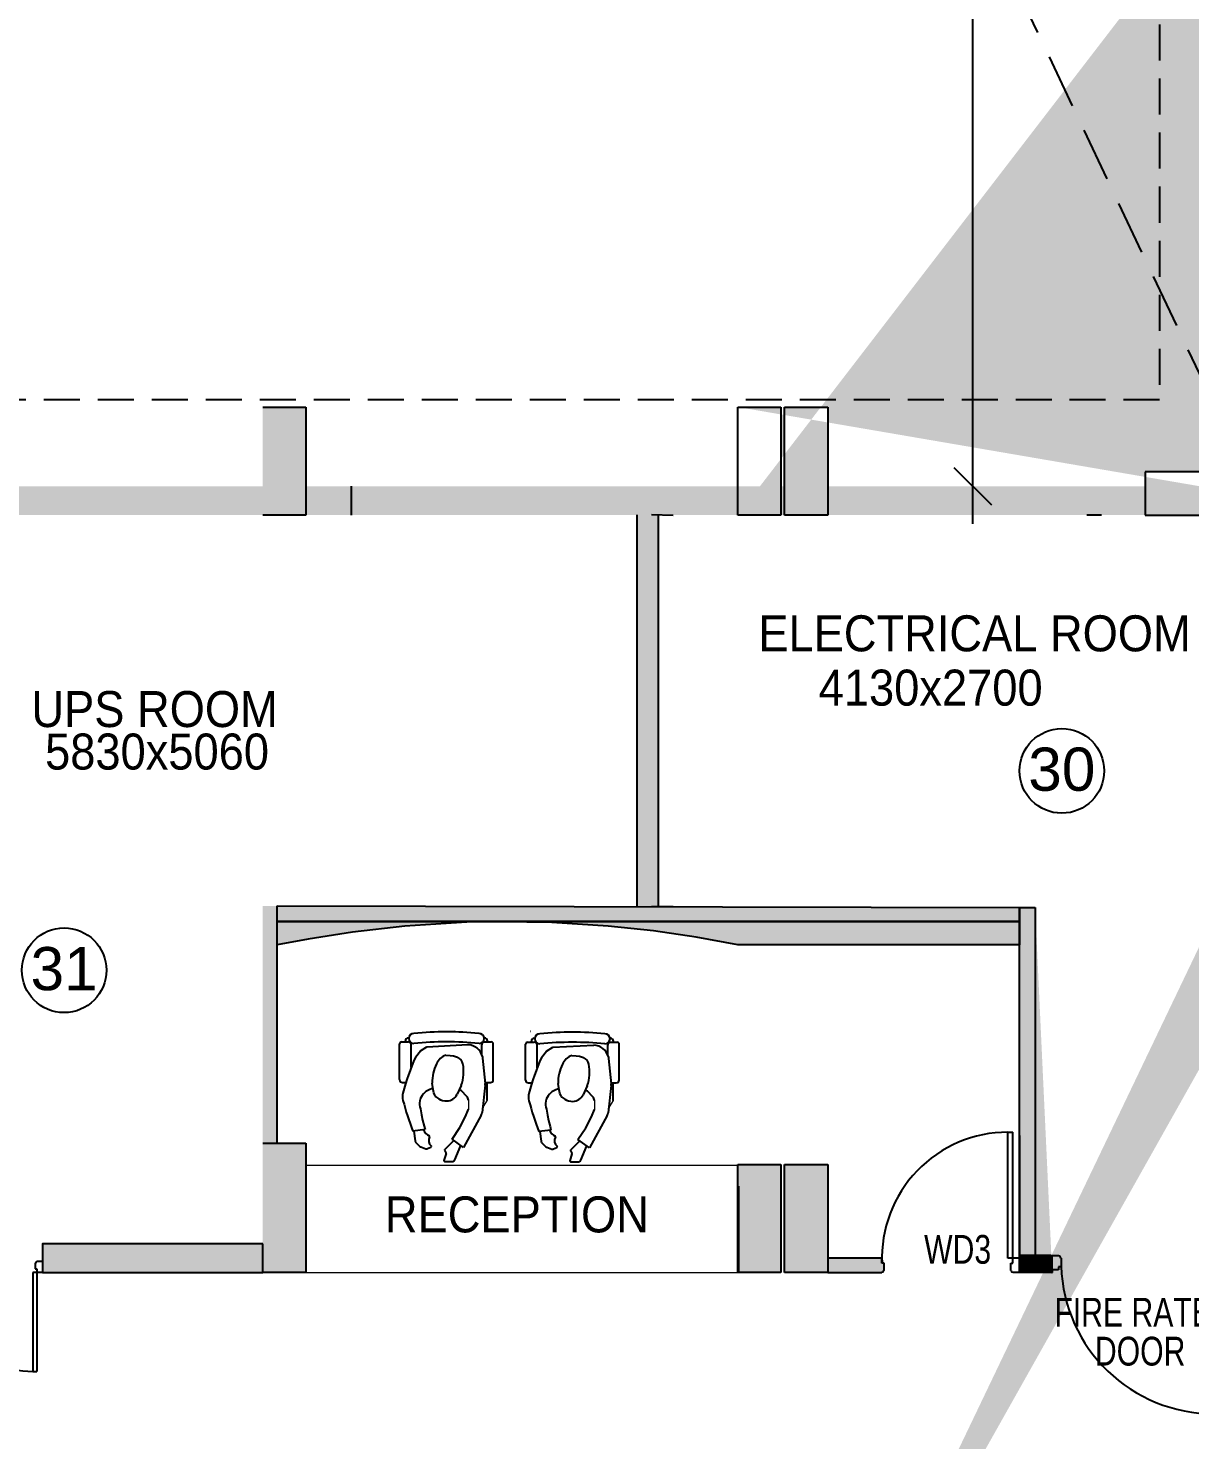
# Model space of a CAD drawing. Extents: x 11034434 to 11724204, y -4674497 to -3911811.
# Drawn here: x 11282762 to 11290830, y -4650862 to -4641062 of the extents above; entities that cross this region are included whole.
import ezdxf

# ---------------------------------------------------------------- set-up
doc = ezdxf.new("R2010")
doc.units = 0
doc.header["$MEASUREMENT"] = 0
for name, pattern in [('CENTER', [0]), ('DASHED', [0.75, 0.5, -0.25]), ('DASHED2', [0.375, 0.25, -0.125])]:
    doc.linetypes.add(name, pattern=pattern)
doc.layers.get('0').update_dxf_attribs({"color": 251, "linetype": 'CONTINUOUS'})
doc.layers.add('0.0', color=251, linetype='CONTINUOUS', lineweight=0)
for name, color, linetype in [('ELE-MIRROR LIGHT', 251, 'CONTINUOUS'), ('HATCH', 251, 'CONTINUOUS'), ('HS', 251, 'CONTINUOUS')]:
    doc.layers.add(name, color=color, linetype=linetype)
doc.styles.add('ARIAL', font='arial.ttf', dxfattribs={"width": 0.75})
doc.styles.get("Standard").update_dxf_attribs({"font": 'arial.ttf'})
pattern_1 = [(45, (0, 0), (-0.0883883476483, 0.0883883476483), [])]

msp = doc.modelspace()

# ---------------------------------------------------------------- hatches: boundary and pattern name
at = {"ltscale": 500}
for points in [[(11290115.7, -4644242), (11281860.7, -4644242), (11281860.7, -4644442), (11290115.7, -4644442)], [(11285007.4, -4644442), (11285007.4, -4644362), (11285007.4, -4644322), (11285007.4, -4644242), (11284690.7, -4644242), (11284690.7, -4644442)], [(11287690.7, -4644242), (11287107.4, -4644242), (11287107.4, -4644442), (11287690.7, -4644442)], [(11290520.7, -4644242), (11290115.7, -4644242), (11290115.7, -4644442), (11290520.7, -4644442)], [(11284390.7, -4649502), (11282862, -4649502), (11282862, -4649702), (11284390.7, -4649702)]]:
    msp.add_hatch(color=256, dxfattribs=at).paths.add_polyline_path(points)
h = msp.add_hatch(color=256, dxfattribs=at)
h.paths.add_polyline_path([(11284490.7, -4647155.8), (11289646.7, -4647166.6), (11289646.6, -4647264.8), (11284490.7, -4647264.8)])
edge = h.paths.add_edge_path()
edge.add_line((11289874, -4649702), (11289646.6, -4649702))
edge.add_line((11289646.6, -4649702), (11289646.6, -4647166))
edge.add_line((11289646.6, -4647166), (11289755.6, -4647166.8))
at = {"layer": 'ELE-MIRROR LIGHT', "ltscale": 500}
msp.add_hatch(color=256, dxfattribs=at).paths.add_polyline_path([(11284390.7, -4647155.7), (11284490.7, -4647155.7), (11284490.7, -4648802), (11284390.7, -4648802)])
h = msp.add_hatch(dxfattribs=at)
h.set_pattern_fill('ANSI31', color=256, style=0)
h.set_pattern_definition([(45, (249956.71064, -735221.59685), (-0.0883883476483, 0.0883883476483), [])])
h.paths.add_polyline_path([(11284490.7, -4647427.1), (11284490.7, -4647264.8), (11289646.6, -4647264.8), (11289646.6, -4647427.1), (11287690.7, -4647427.1), (11287402.4, -4647373.5), (11287105.1, -4647329.7), (11286791.4, -4647295.7), (11286399.7, -4647270.8), (11285879.7, -4647264.8), (11285378.1, -4647296.7), (11285014.1, -4647337.9), (11284705.8, -4647386.1)])
at = {"layer": 'HATCH', "ltscale": 500}
h = msp.add_hatch(color=251, dxfattribs=at)
h.dxf.hatch_style = 1
h.paths.add_polyline_path([(11284390.7, -4648802), (11284690.7, -4648802), (11284690.7, -4649702), (11284390.7, -4649702)])
h.paths.add_polyline_path([(11327800.7, -4652667), (11328700.7, -4652667), (11328700.7, -4652967), (11327800.7, -4652967)])
h.paths.add_polyline_path([(11302215.7, -4658732), (11302515.7, -4658732), (11302515.7, -4659632), (11302215.7, -4659632)])
h.paths.add_polyline_path([(11324600.7, -4658732), (11325200.7, -4658732), (11325200.7, -4659032), (11324600.7, -4659032)])
h.paths.add_polyline_path([(11280960.7, -4640612), (11281710.7, -4640612), (11281710.7, -4640912), (11280960.7, -4640912)])
h.paths.add_polyline_path([(11280960.7, -4644142), (11281860.7, -4644142), (11281860.7, -4644442), (11280960.7, -4644442)])
h.paths.add_polyline_path([(11317942.4, -4658632), (11318770.7, -4658632), (11318770.7, -4658932), (11317942.4, -4658932)])
h.paths.add_polyline_path([(11294185.7, -4658032), (11294485.7, -4658032), (11294485.7, -4658932), (11294185.7, -4658932)])
h.paths.add_polyline_path([(11288015.7, -4658182), (11288315.7, -4658182), (11288315.7, -4658932), (11288015.7, -4658932)])
h.paths.add_polyline_path([(11287690.7, -4658957), (11287990.7, -4658957), (11287990.7, -4659707), (11287690.7, -4659707)])
h.paths.add_polyline_path([(11280960.7, -4629742), (11281710.7, -4629742), (11281710.7, -4630042), (11280960.7, -4630042)])
h.paths.add_polyline_path([(11327800.7, -4629742), (11328700.7, -4629742), (11328700.7, -4630042), (11327800.7, -4630042)])
h.paths.add_polyline_path([(11280860.7, -4648802), (11281160.7, -4648802), (11281160.7, -4649702), (11280860.7, -4649702)])
h.paths.add_polyline_path([(11287690.7, -4658182), (11287990.7, -4658182), (11287990.7, -4658932), (11287690.7, -4658932)])
h.paths.add_polyline_path([(11327700.7, -4616012), (11328000.7, -4616012), (11328000.7, -4615033.7), (11327700.7, -4615033.7)])
h.paths.add_polyline_path([(11280960.7, -4637012), (11281710.7, -4637012), (11281710.7, -4637312), (11280960.7, -4637312)])
h.paths.add_polyline_path([(11309415.7, -4658732), (11309715.7, -4658732), (11309715.7, -4659632), (11309415.7, -4659632)])
h.paths.add_polyline_path([(11327800.7, -4609782), (11328700.7, -4609782), (11328700.7, -4610082), (11327800.7, -4610082)])
h.paths.add_polyline_path([(11327800.7, -4626142), (11328700.7, -4626142), (11328700.7, -4626442), (11327800.7, -4626442)])
h.paths.add_polyline_path([(11280960.7, -4633412), (11281710.7, -4633412), (11281710.7, -4633712), (11280960.7, -4633712)])
h.paths.add_polyline_path([(11313015.7, -4652702), (11313315.7, -4652702), (11313315.7, -4653602), (11313015.7, -4653602)])
h.paths.add_polyline_path([(11327800.7, -4633412), (11328700.7, -4633412), (11328700.7, -4633712), (11327800.7, -4633712)])
h.paths.add_polyline_path([(11286005.7, -4619012), (11286305.7, -4619012), (11286305.7, -4619612), (11286005.7, -4619612)])
h.paths.add_polyline_path([(11280960.7, -4619012), (11281860.7, -4619012), (11281860.7, -4619312), (11280960.7, -4619312)])
h.paths.add_polyline_path([(11327800.7, -4619012), (11328600.7, -4619012), (11328600.7, -4619312), (11327800.7, -4619312)])
h.paths.add_polyline_path([(11324600.7, -4647742), (11325299.6, -4647742), (11325299.6, -4648042), (11324600.7, -4648042)])
h.paths.add_polyline_path([(11321770.7, -4658632), (11322598.9, -4658632), (11322598.9, -4658932), (11321770.7, -4658932)])
h.paths.add_polyline_path([(11327800.7, -4640612), (11328700.7, -4640612), (11328700.7, -4640912), (11327800.7, -4640912)])
h.paths.add_polyline_path([(11286005.7, -4615412), (11286305.7, -4615412), (11286305.7, -4616012), (11286005.7, -4616012)])
h.paths.add_polyline_path([(11286330.7, -4615412), (11286630.7, -4615412), (11286630.7, -4616012), (11286330.7, -4616012)])
h.paths.add_polyline_path([(11282340.7, -4615112), (11282640.7, -4615112), (11282640.7, -4616012), (11282340.7, -4616012)])
h.paths.add_polyline_path([(11327800.7, -4658632), (11328700.7, -4658632), (11328700.7, -4658932), (11327800.7, -4658932)])
h.paths.add_polyline_path([(11300450.7, -4607482), (11300750.7, -4607482), (11300750.7, -4608382), (11300450.7, -4608382)])
h.paths.add_polyline_path([(11306480.7, -4607482), (11306780.7, -4607482), (11306780.7, -4608382), (11306480.7, -4608382)])
h.paths.add_polyline_path([(11284390.7, -4658182), (11284690.7, -4658182), (11284690.7, -4658932), (11284390.7, -4658932)])
h.paths.add_polyline_path([(11286330.7, -4619012), (11286630.7, -4619012), (11286630.7, -4619612), (11286330.7, -4619612)])
h.paths.add_polyline_path([(11297150.7, -4607482), (11297450.7, -4607482), (11297450.7, -4608382), (11297150.7, -4608382)])
h.paths.add_polyline_path([(11282340.7, -4609232), (11282640.7, -4609232), (11282640.7, -4609982), (11282340.7, -4609982)])
h.paths.add_polyline_path([(11286005.7, -4622612), (11286305.7, -4622612), (11286305.7, -4623212), (11286005.7, -4623212)])
h.paths.add_polyline_path([(11286330.7, -4623212), (11286630.7, -4623212), (11286630.7, -4622612), (11286330.7, -4622612)])
h.paths.add_polyline_path([(11284390.7, -4643692), (11284690.7, -4643692), (11284690.7, -4644442), (11284390.7, -4644442)])
h.paths.add_polyline_path([(11286005.7, -4609232), (11286305.7, -4609232), (11286305.7, -4609982), (11286005.7, -4609982)])
h.paths.add_polyline_path([(11283940.7, -4658957), (11284690.7, -4658957), (11284690.7, -4659257), (11283940.7, -4659257)])
h.paths.add_polyline_path([(11313015.7, -4658732), (11313315.7, -4658732), (11313315.7, -4659632), (11313015.7, -4659632)])
h.paths.add_polyline_path([(11284390.7, -4652702), (11284690.7, -4652702), (11284690.7, -4653452), (11284390.7, -4653452)])
h.paths.add_polyline_path([(11305815.7, -4658732), (11306115.7, -4658732), (11306115.7, -4659632), (11305815.7, -4659632)])
h.paths.add_polyline_path([(11327800.7, -4622612), (11328700.7, -4622612), (11328700.7, -4622912), (11327800.7, -4622912)])
h.paths.add_polyline_path([(11280960.7, -4626142), (11281710.7, -4626142), (11281710.7, -4626442), (11280960.7, -4626442)])
h.paths.add_polyline_path([(11321770.7, -4658957), (11322370.7, -4658957), (11322370.7, -4659257), (11321770.7, -4659257)])
h.paths.add_polyline_path([(11280685.7, -4658957), (11281435.7, -4658957), (11281435.7, -4659257), (11280685.7, -4659257)])
h.paths.add_polyline_path([(11318170.7, -4658957), (11318770.7, -4658957), (11318770.7, -4659257), (11318170.7, -4659257)])
h.paths.add_polyline_path([(11281860.7, -4622612), (11280960.7, -4622612), (11280960.7, -4622912), (11281860.7, -4622912)])
h.paths.add_polyline_path([(11294185.7, -4652702), (11294485.7, -4652702), (11294485.7, -4653602), (11294185.7, -4653602)])
h.paths.add_polyline_path([(11298615.7, -4658732), (11298915.7, -4658732), (11298915.7, -4659632), (11298615.7, -4659632)])
h.paths.add_polyline_path([(11318470.7, -4652702), (11318770.7, -4652702), (11318770.7, -4653602), (11318470.7, -4653602)])
h.paths.add_polyline_path([(11327800.7, -4644142), (11328700.7, -4644142), (11328700.7, -4644442), (11327800.7, -4644442)])
h.paths.add_polyline_path([(11327800.7, -4649402), (11328778.9, -4649402), (11328778.9, -4649702), (11327800.7, -4649702)])
h.paths.add_polyline_path([(11288760.7, -4609082), (11289060.7, -4609082), (11289060.7, -4609982), (11288760.7, -4609982)])
edge = h.paths.add_edge_path()
edge.add_line((11309265.7, -4609082), (11309265.7, -4609982))
edge.add_line((11321770.7, -4649702), (11322748.9, -4649702))
edge.add_line((11287690.7, -4643692), (11287690.7, -4644442))
edge.add_line((11309565.7, -4616012), (11309565.7, -4615112))
edge.add_line((11287990.7, -4653452), (11287990.7, -4652702))
edge.add_line((11288015.7, -4652702), (11288015.7, -4653452))
h.paths.add_polyline_path([(11306480.7, -4649402), (11307380.7, -4649402), (11307380.7, -4649702), (11306480.7, -4649702)], flags=17)
h.paths.add_polyline_path([(11291120.7, -4648802), (11291420.7, -4648802), (11291420.7, -4649702), (11291120.7, -4649702)], flags=17)
h.paths.add_polyline_path([(11288015.7, -4648952), (11288315.7, -4648952), (11288315.7, -4649702), (11288015.7, -4649702)], flags=17)
h.paths.add_polyline_path([(11288015.7, -4652702), (11288315.7, -4652702), (11288315.7, -4653452), (11288015.7, -4653452)], flags=17)
h.paths.add_polyline_path([(11296472.4, -4649402), (11297450.7, -4649402), (11297450.7, -4649702), (11296472.4, -4649702)], flags=17)
h.paths.add_polyline_path([(11298276.5, -4652702), (11299254.8, -4652702), (11299254.8, -4653002), (11298276.5, -4653002)], flags=17)
h.paths.add_polyline_path([(11311840.7, -4649402), (11312740.7, -4649402), (11312740.7, -4649702), (11311840.7, -4649702)], flags=17)
h.paths.add_polyline_path([(11300450.7, -4649402), (11301428.9, -4649402), (11301428.9, -4649702), (11300450.7, -4649702)], flags=17)
h.paths.add_polyline_path([(11317870.7, -4649402), (11318770.7, -4649402), (11318770.7, -4649702), (11317870.7, -4649702)], flags=17)
h.paths.add_polyline_path([(11287690.7, -4648952), (11287990.7, -4648952), (11287990.7, -4649702), (11287690.7, -4649702)], flags=17)
h.paths.add_polyline_path([(11287690.7, -4652702), (11287990.7, -4652702), (11287990.7, -4653452), (11287690.7, -4653452)], flags=17)
h.paths.add_polyline_path([(11311840.7, -4622612), (11312740.7, -4622612), (11312740.7, -4622912), (11311840.7, -4622912)], flags=17)
h.paths.add_polyline_path([(11306480.7, -4615412), (11306780.7, -4615412), (11306780.7, -4616012), (11306480.7, -4616012)], flags=16)
h.paths.add_polyline_path([(11306480.7, -4629742), (11307380.7, -4629742), (11307380.7, -4630042), (11306480.7, -4630042)], flags=17)
h.paths.add_polyline_path([(11303250.7, -4613552), (11303850.7, -4613552), (11303850.7, -4613852), (11303250.7, -4613852)], flags=17)
h.paths.add_polyline_path([(11303250.7, -4615712), (11303850.7, -4615712), (11303850.7, -4616012), (11303250.7, -4616012)], flags=16)
h.paths.add_polyline_path([(11311840.7, -4644142), (11312740.7, -4644142), (11312740.7, -4644442), (11311840.7, -4644442)], flags=17)
h.paths.add_polyline_path([(11287690.7, -4643692), (11287990.7, -4643692), (11287990.7, -4644442), (11287690.7, -4644442)], flags=17)
h.paths.add_polyline_path([(11297450.7, -4633712), (11296550.7, -4633712), (11296550.7, -4633412), (11297450.7, -4633412)], flags=17)
h.paths.add_polyline_path([(11290520.7, -4640612), (11291420.7, -4640612), (11291420.7, -4640912), (11290520.7, -4640912)], flags=17)
h.paths.add_polyline_path([(11297150.7, -4643842), (11297450.7, -4643842), (11297450.7, -4644742), (11297150.7, -4644742)], flags=17)
h.paths.add_polyline_path([(11290520.7, -4644142), (11291420.7, -4644142), (11291420.7, -4644442), (11290520.7, -4644442)], flags=17)
h.paths.add_polyline_path([(11306480.7, -4640612), (11307380.7, -4640612), (11307380.7, -4640912), (11306480.7, -4640912)], flags=17)
h.paths.add_polyline_path([(11288015.7, -4643692), (11288315.7, -4643692), (11288315.7, -4644442), (11288015.7, -4644442)], flags=17)
h.paths.add_polyline_path([(11290520.7, -4637012), (11291420.7, -4637012), (11291420.7, -4637312), (11290520.7, -4637312)], flags=17)
h.paths.add_polyline_path([(11311840.7, -4626142), (11312740.7, -4626142), (11312740.7, -4626442), (11311840.7, -4626442)], flags=17)
h.paths.add_polyline_path([(11311840.7, -4637012), (11312740.7, -4637012), (11312740.7, -4637312), (11311840.7, -4637312)], flags=17)
h.paths.add_polyline_path([(11311840.7, -4633412), (11312740.7, -4633412), (11312740.7, -4633712), (11311840.7, -4633712)], flags=17)
h.paths.add_polyline_path([(11315340.7, -4647742), (11315940.7, -4647742), (11315940.7, -4648042), (11315340.7, -4648042)], flags=17)
h.paths.add_polyline_path([(11321770.7, -4629742), (11322670.7, -4629742), (11322670.7, -4630042), (11321770.7, -4630042)], flags=17)
h.paths.add_polyline_path([(11317870.7, -4629742), (11318770.7, -4629742), (11318770.7, -4630042), (11317870.7, -4630042)], flags=17)
h.paths.add_polyline_path([(11300450.7, -4636712), (11300750.7, -4636712), (11300750.7, -4637612), (11300450.7, -4637612)], flags=17)
h.paths.add_polyline_path([(11306480.7, -4637012), (11307380.7, -4637012), (11307380.7, -4637312), (11306480.7, -4637312)], flags=17)
h.paths.add_polyline_path([(11321770.7, -4649402), (11322748.9, -4649402), (11322748.9, -4649702), (11321770.7, -4649702)], flags=17)
h.paths.add_polyline_path([(11297150.7, -4636712), (11297450.7, -4636712), (11297450.7, -4637612), (11297150.7, -4637612)], flags=17)
h.paths.add_polyline_path([(11318470.7, -4636712), (11318770.7, -4636712), (11318770.7, -4637612), (11318470.7, -4637612)], flags=17)
h.paths.add_polyline_path([(11300450.7, -4629742), (11301350.7, -4629742), (11301350.7, -4630042), (11300450.7, -4630042)], flags=17)
h.paths.add_polyline_path([(11313568.2, -4615712), (11314468.2, -4615712), (11314468.2, -4616012), (11313568.2, -4616012)], flags=17)
h.paths.add_polyline_path([(11317870.7, -4615712), (11318770.7, -4615712), (11318770.7, -4616012), (11317870.7, -4616012)], flags=17)
h.paths.add_polyline_path([(11321770.7, -4615712), (11322670.7, -4615712), (11322670.7, -4616012), (11321770.7, -4616012)], flags=17)
h.paths.add_polyline_path([(11306480.7, -4633412), (11307380.7, -4633412), (11307380.7, -4633712), (11306480.7, -4633712)], flags=17)
h.paths.add_polyline_path([(11300450.7, -4633412), (11301350.7, -4633412), (11301350.7, -4633712), (11300450.7, -4633712)], flags=17)
h.paths.add_polyline_path([(11294020.7, -4647742), (11294620.7, -4647742), (11294620.7, -4648042), (11294020.7, -4648042)], flags=17)
h.paths.add_polyline_path([(11306480.7, -4622612), (11307380.7, -4622612), (11307380.7, -4622912), (11306480.7, -4622912)], flags=17)
h.paths.add_polyline_path([(11290520.7, -4633412), (11291420.7, -4633412), (11291420.7, -4633712), (11290520.7, -4633712)], flags=17)
h.paths.add_polyline_path([(11321770.7, -4633412), (11322670.7, -4633412), (11322670.7, -4633712), (11321770.7, -4633712)], flags=17)
h.paths.add_polyline_path([(11317870.7, -4633412), (11318770.7, -4633412), (11318770.7, -4633712), (11317870.7, -4633712)], flags=17)
h.paths.add_polyline_path([(11321770.7, -4636712), (11322070.7, -4636712), (11322070.7, -4637612), (11321770.7, -4637612)], flags=17)
h.paths.add_polyline_path([(11300450.7, -4640312), (11300750.7, -4640312), (11300750.7, -4641212), (11300450.7, -4641212)], flags=17)
h.paths.add_polyline_path([(11321770.7, -4643842), (11322070.7, -4643842), (11322070.7, -4644742), (11321770.7, -4644742)], flags=17)
h.paths.add_polyline_path([(11306480.7, -4626142), (11307380.7, -4626142), (11307380.7, -4626442), (11306480.7, -4626442)], flags=17)
h.paths.add_polyline_path([(11318470.7, -4625842), (11318770.7, -4625842), (11318770.7, -4626742), (11318470.7, -4626742)], flags=17)
h.paths.add_polyline_path([(11321770.7, -4625842), (11322070.7, -4625842), (11322070.7, -4626742), (11321770.7, -4626742)], flags=17)
h.paths.add_polyline_path([(11296550.7, -4629742), (11297450.7, -4629742), (11297450.7, -4630042), (11296550.7, -4630042)], flags=17)
h.paths.add_polyline_path([(11311645.4, -4629741.8), (11312740.7, -4629742), (11312740.7, -4630042), (11311645.4, -4630041.8)], flags=17)
h.paths.add_polyline_path([(11290520.7, -4629742), (11291420.7, -4629742), (11291420.7, -4630042), (11290520.7, -4630042)], flags=17)
h.paths.add_polyline_path([(11305476.5, -4652702), (11306454.8, -4652702), (11306454.8, -4653002), (11305476.5, -4653002)], flags=17)
h.paths.add_polyline_path([(11297150.7, -4640312), (11297450.7, -4640312), (11297450.7, -4641212), (11297150.7, -4641212)], flags=17)
h.paths.add_polyline_path([(11293005.7, -4609982), (11293305.7, -4609982), (11293305.7, -4609182), (11293005.7, -4609182)], flags=17)
h.paths.add_polyline_path([(11321770.7, -4622312), (11322070.7, -4622312), (11322070.7, -4623212), (11321770.7, -4623212)], flags=17)
h.paths.add_polyline_path([(11297150.7, -4612952), (11297450.7, -4612952), (11297450.7, -4613852), (11297150.7, -4613852)], flags=17)
h.paths.add_polyline_path([(11311840.7, -4619012), (11312740.7, -4619012), (11312740.7, -4619312), (11311840.7, -4619312)], flags=17)
h.paths.add_polyline_path([(11306480.7, -4612952), (11306780.7, -4612952), (11306780.7, -4613852), (11306480.7, -4613852)], flags=17)
h.paths.add_polyline_path([(11293005.7, -4615112), (11293305.7, -4615112), (11293305.7, -4616012), (11293005.7, -4616012)], flags=17)
h.paths.add_polyline_path([(11309265.7, -4615112), (11309565.7, -4615112), (11309565.7, -4616012), (11309265.7, -4616012)], flags=16)
h.paths.add_polyline_path([(11290520.7, -4619012), (11291420.7, -4619012), (11291420.7, -4619312), (11290520.7, -4619312)], flags=17)
h.paths.add_polyline_path([(11300450.7, -4619012), (11301095.7, -4619012), (11301095.7, -4619312), (11300450.7, -4619312)], flags=17)
h.paths.add_polyline_path([(11288760.7, -4615112), (11289060.7, -4615112), (11289060.7, -4616012), (11288760.7, -4616012)], flags=17)
h.paths.add_polyline_path([(11318470.7, -4609082), (11318770.7, -4609082), (11318770.7, -4609982), (11318470.7, -4609982)], flags=17)
h.paths.add_polyline_path([(11297150.7, -4615112), (11297450.7, -4615112), (11297450.7, -4616012), (11297150.7, -4616012)], flags=17)
h.paths.add_polyline_path([(11313868.2, -4609082), (11314168.2, -4609082), (11314168.2, -4609982), (11313868.2, -4609982)], flags=17)
h.paths.add_polyline_path([(11321770.7, -4619012), (11322670.7, -4619012), (11322670.7, -4619312), (11321770.7, -4619312)], flags=17)
h.paths.add_polyline_path([(11297150.7, -4625842), (11297450.7, -4625842), (11297450.7, -4626742), (11297150.7, -4626742)], flags=17)
h.paths.add_polyline_path([(11290520.7, -4622612), (11291420.7, -4622612), (11291420.7, -4622912), (11290520.7, -4622912)], flags=17)
h.paths.add_polyline_path([(11309265.7, -4609082), (11309565.7, -4609082), (11309565.7, -4609982), (11309265.7, -4609982)], flags=17)
h.paths.add_polyline_path([(11317870.7, -4619012), (11318770.7, -4619012), (11318770.7, -4619312), (11317870.7, -4619312)], flags=17)
h.paths.add_polyline_path([(11321770.7, -4609082), (11322070.7, -4609082), (11322070.7, -4609982), (11321770.7, -4609982)], flags=17)
h.paths.add_polyline_path([(11309076.5, -4652702), (11310054.8, -4652702), (11310054.8, -4653002), (11309076.5, -4653002)], flags=17)
h.paths.add_polyline_path([(11306480.7, -4619012), (11307380.7, -4619012), (11307380.7, -4619312), (11306480.7, -4619312)], flags=17)
h.paths.add_polyline_path([(11306480.7, -4644142), (11307380.7, -4644142), (11307380.7, -4644442), (11306480.7, -4644442)], flags=17)
h.paths.add_polyline_path([(11300450.7, -4622312), (11300750.7, -4622312), (11300750.7, -4623212), (11300450.7, -4623212)], flags=17)
h.paths.add_polyline_path([(11311840.7, -4640612), (11312740.7, -4640612), (11312740.7, -4640912), (11311840.7, -4640912)], flags=17)
h.paths.add_polyline_path([(11297150.7, -4623212), (11297450.7, -4623212), (11297450.7, -4622314.4), (11297150.7, -4622314.4)], flags=17)
h.paths.add_polyline_path([(11318470.7, -4640312), (11318770.7, -4640312), (11318770.7, -4641212), (11318470.7, -4641212)], flags=17)
h.paths.add_polyline_path([(11300450.7, -4643842), (11300750.7, -4643842), (11300750.7, -4644742), (11300450.7, -4644742)], flags=17)
h.paths.add_polyline_path([(11321770.7, -4640312), (11322070.7, -4640312), (11322070.7, -4641212), (11321770.7, -4641212)], flags=17)
h.paths.add_polyline_path([(11296472.4, -4619012), (11297450.7, -4619012), (11297450.7, -4619312), (11296472.4, -4619312)], flags=17)
h.paths.add_polyline_path([(11318470.7, -4643842), (11318770.7, -4643842), (11318770.7, -4644742), (11318470.7, -4644742)], flags=17)
h.paths.add_polyline_path([(11300450.7, -4625842), (11300750.7, -4625842), (11300750.7, -4626742), (11300450.7, -4626742)], flags=17)
h.paths.add_polyline_path([(11290520.7, -4626142), (11291420.7, -4626142), (11291420.7, -4626442), (11290520.7, -4626442)], flags=17)
h.paths.add_polyline_path([(11318470.7, -4622312), (11318770.7, -4622312), (11318770.7, -4623212), (11318470.7, -4623212)], flags=17)
h.paths.add_polyline_path([(11322070.7, -4652759.1), (11321770.7, -4652759.1), (11321770.7, -4653680.2), (11322070.7, -4653680.2)])
h = msp.add_hatch(color=251, dxfattribs=at)
h.dxf.hatch_style = 1
h.paths.add_polyline_path([(11302215.7, -4658732), (11301529.7, -4658732, -0.135626), (11301503.2, -4658732), (11300084.7, -4658732), (11300084.7, -4658932), (11302215.7, -4658932)])
h.paths.add_polyline_path([(11299184.7, -4658732), (11298915.7, -4658732), (11298915.7, -4658932), (11299184.7, -4658932)])
h.paths.add_polyline_path([(11302784.7, -4658732), (11302515.7, -4658732), (11302515.7, -4658932), (11302784.7, -4658932)])
h.paths.add_polyline_path([(11305815.7, -4658732), (11305761.5, -4658732), (11305761.4, -4658832.3), (11304813.4, -4658831.6), (11304813.5, -4658732), (11304730.1, -4658732), (11304730, -4658832), (11303782, -4658832), (11303782.1, -4658732), (11303684.7, -4658732), (11303684.7, -4658932), (11305815.7, -4658932)])
h.paths.add_polyline_path([(11306384.7, -4658732), (11306115.7, -4658732), (11306115.7, -4658932), (11306384.7, -4658932)])
h.paths.add_polyline_path([(11309415.7, -4658732), (11308765.7, -4658732, -0.135626), (11308739.2, -4658732), (11308326.7, -4658732, -0.135626), (11308300.2, -4658732), (11307284.7, -4658732), (11307284.7, -4658932), (11309415.7, -4658932)])
h.paths.add_polyline_path([(11311900.2, -4658732), (11310956.7, -4658732, -0.135626), (11310930.2, -4658732), (11309715.7, -4658732), (11309715.7, -4658932), (11311900.2, -4658932)])
h.paths.add_polyline_path([(11313015.7, -4658732), (11312800.2, -4658732), (11312800.2, -4658932), (11313015.7, -4658932)])
h.paths.add_polyline_path([(11288706.6, -4649637), (11288691.6, -4649637), (11288691.6, -4649602), (11288646.6, -4649602), (11288315.7, -4649602), (11288315.7, -4649702), (11288646.6, -4649702), (11288691.6, -4649702), (11288691.6, -4649699.5, 0.414214), (11288704.1, -4649687)])
at = {"layer": 'HS', "linetype": 'CENTER', "ltscale": 500}
h = msp.add_hatch(color=256, dxfattribs=at)
h.dxf.hatch_style = 1
h.paths.add_polyline_path([(11287140.7, -4644444.2), (11286990.7, -4644440.6), (11286990.6, -4647161.2), (11287140.6, -4647161.2)])
at = {"layer": 'HS', "linetype": 'CENTER', "ltscale": 500, "true_color": 0x636466}
h = msp.add_hatch(dxfattribs=at)
h.set_pattern_fill('ANSI31', color=251)
h.set_pattern_definition(pattern_1)
h.paths.add_polyline_path([(11289755.6, -4647166.8), (11289646.7, -4647166), (11289646.6, -4647264.8), (11289646.6, -4647427.1), (11289646.6, -4649582.6), (11289755.9, -4649582.6)])
h = msp.add_hatch(dxfattribs=at)
h.set_pattern_fill('ANSI31', color=251)
h.set_pattern_definition(pattern_1)
h.paths.add_polyline_path([(11289874, -4649582.6), (11289865.2, -4649582.6), (11289646.6, -4649582.6), (11289646.6, -4649702), (11289874, -4649702), (11289874, -4649682.6)])

# ---------------------------------------------------------------- linework, layer by layer
at = {"lineweight": 25}
for p, q in [((11289322.1, -4644502), (11289322.1, -4622652)), ((11284390.7, -4643692), (11284690.7, -4643692)), ((11284690.7, -4643692), (11284690.7, -4644442)), ((11287690.7, -4644442), (11287690.7, -4643692)), ((11287690.7, -4643692), (11287990.7, -4643692)), ((11287990.7, -4643692), (11287990.7, -4644442)), ((11288015.7, -4644442), (11288015.7, -4643692)), ((11288015.7, -4643692), (11288315.7, -4643692)), ((11288315.7, -4643692), (11288315.7, -4644442)), ((11291420.7, -4644142), (11290520.7, -4644142)), ((11290520.7, -4644142), (11290520.7, -4644442)), ((11285007.4, -4644442), (11285007.4, -4644242)), ((11284690.7, -4644442), (11284390.7, -4644442)), ((11287990.7, -4644442), (11287690.7, -4644442)), ((11288315.7, -4644442), (11288015.7, -4644442)), ((11290520.7, -4644442), (11291420.7, -4644442)), ((11284490.7, -4648802), (11284490.7, -4647155.8)), ((11285724.8, -4648026.2), (11285728.2, -4648026.2)), ((11286250.4, -4648026.2), (11286253.8, -4648026.2)), ((11286277.4, -4648074.6), (11286280.8, -4648074.6)), ((11286802.9, -4648074.6), (11286806.3, -4648074.6)), ((11285342, -4648362.1), (11285342, -4648113.6)), ((11285355.6, -4648099.9), (11285402.1, -4648099.9)), ((11285382, -4648099.9), (11285382, -4648092.6)), ((11285422, -4648277.6), (11285422, -4648119.8)), ((11285452, -4648206), (11285486, -4648162.7)), ((11285486, -4648162.7), (11285530.7, -4648134.6)), ((11285530.7, -4648134.6), (11285815, -4648119.2)), ((11285912, -4648187.2), (11285912, -4648119.8)), ((11285931.8, -4648099.9), (11285978.3, -4648099.9)), ((11285952, -4648099.9), (11285952, -4648092.6)), ((11285992, -4648362.1), (11285992, -4648113.6)), ((11286216.9, -4648364.6), (11286216.9, -4648116.1)), ((11286230.5, -4648102.4), (11286277, -4648102.4)), ((11286256.9, -4648102.4), (11286256.9, -4648095.1)), ((11286296.9, -4648280.1), (11286296.9, -4648122.3)), ((11286326.9, -4648208.5), (11286360.9, -4648165.2)), ((11286360.9, -4648165.2), (11286405.6, -4648137.1)), ((11286405.6, -4648137.1), (11286689.9, -4648121.7)), ((11286786.9, -4648189.7), (11286786.9, -4648122.3)), ((11286806.8, -4648102.4), (11286853.2, -4648102.4)), ((11286826.9, -4648102.4), (11286826.9, -4648095.1)), ((11286866.9, -4648364.6), (11286866.9, -4648116.1)), ((11285662.4, -4648192.5), (11285693.4, -4648193.3)), ((11285693.4, -4648193.3), (11285715.1, -4648196.9)), ((11285715.1, -4648196.9), (11285744.6, -4648206.3)), ((11285916.8, -4648201.6), (11285918.2, -4648212.9)), ((11285918.2, -4648212.9), (11285936.3, -4648388.6)), ((11286537.3, -4648195), (11286568.3, -4648195.8)), ((11286568.3, -4648195.8), (11286590, -4648199.4)), ((11286590, -4648199.4), (11286619.6, -4648208.8)), ((11286791.7, -4648204.1), (11286793.1, -4648215.4)), ((11286793.1, -4648215.4), (11286811.2, -4648391.1)), ((11285362, -4648382.1), (11285385.5, -4648382.1)), ((11285523.1, -4648445.1), (11285507.2, -4648460.3)), ((11285542.6, -4648435), (11285523.1, -4648445.1)), ((11285572.6, -4648421.5), (11285542.6, -4648435)), ((11285573.9, -4648431.4), (11285568.1, -4648385.9)), ((11285578.9, -4648454.5), (11285573.9, -4648431.4)), ((11285589, -4648474), (11285578.9, -4648454.5)), ((11285769.8, -4648401.9), (11285740.6, -4648463.9)), ((11285771.9, -4648439.4), (11285755.3, -4648433.9)), ((11285807.8, -4648478.4), (11285771.9, -4648439.4)), ((11285936.2, -4648399.4), (11285914.2, -4648590.6)), ((11285935.6, -4648382.1), (11285972, -4648382.1)), ((11285950.1, -4648504.8), (11285950.1, -4648382.1)), ((11286236.9, -4648384.6), (11286260.4, -4648384.6)), ((11286398, -4648447.6), (11286382.1, -4648462.8)), ((11286417.5, -4648437.5), (11286398, -4648447.6)), ((11286447.5, -4648424.1), (11286417.5, -4648437.5)), ((11286448.8, -4648433.9), (11286443, -4648388.4)), ((11286453.8, -4648457), (11286448.8, -4648433.9)), ((11286463.9, -4648476.5), (11286453.8, -4648457)), ((11286644.7, -4648404.4), (11286615.5, -4648466.5)), ((11286646.8, -4648441.9), (11286630.2, -4648436.5)), ((11286682.7, -4648480.9), (11286646.8, -4648441.9)), ((11286811.1, -4648402), (11286789.1, -4648593.1)), ((11286810.5, -4648384.6), (11286846.9, -4648384.6)), ((11286825, -4648507.3), (11286825, -4648384.6)), ((11285487.3, -4648564.7), (11285493.8, -4648605.8)), ((11285799.1, -4648616.9), (11285821.3, -4648567.9)), ((11286362.2, -4648567.2), (11286368.7, -4648608.3)), ((11285493.8, -4648605.8), (11285501, -4648642.6)), ((11285501, -4648642.6), (11285511.8, -4648684.5)), ((11285759.3, -4648694.8), (11285799.1, -4648616.9)), ((11285908.4, -4648609), (11285785.2, -4648832.6)), ((11286368.7, -4648608.3), (11286375.9, -4648645.1)), ((11286375.9, -4648645.1), (11286386.7, -4648687)), ((11286634.2, -4648697.3), (11286674, -4648619.4)), ((11286783.3, -4648611.5), (11286660.1, -4648835.1)), ((11286674, -4648619.4), (11286696.2, -4648570.5)), ((11285518.2, -4648709.2), (11285434.1, -4648720.4)), ((11285440.9, -4648719.7), (11285449, -4648786.7)), ((11285511.8, -4648684.5), (11285518.2, -4648709.2)), ((11285705.8, -4648774.8), (11285759.3, -4648694.8)), ((11286393.1, -4648711.7), (11286309, -4648722.9)), ((11286315.8, -4648722.2), (11286323.9, -4648789.2)), ((11286386.7, -4648687), (11286393.1, -4648711.7)), ((11286580.7, -4648777.3), (11286634.2, -4648697.3)), ((11284390.7, -4648802), (11284690.7, -4648802)), ((11284690.7, -4648802), (11284690.7, -4649702)), ((11285453.2, -4648795.4), (11285483.2, -4648825.7)), ((11285489.1, -4648829.4), (11285524.7, -4648841.4)), ((11285535.2, -4648841.1), (11285559.5, -4648831)), ((11285717.4, -4648783.6), (11285655.8, -4648846.3)), ((11285656.3, -4648854.9), (11285658, -4648856.2)), ((11285785.2, -4648832.6), (11285705.8, -4648774.8)), ((11285725.7, -4648918.7), (11285767.1, -4648819.8)), ((11286328.1, -4648797.9), (11286358.1, -4648828.2)), ((11286364, -4648831.9), (11286399.6, -4648843.9)), ((11286410.2, -4648843.6), (11286434.4, -4648833.5)), ((11286592.3, -4648786.1), (11286530.7, -4648848.9)), ((11286531.3, -4648857.4), (11286532.9, -4648858.8)), ((11286660.1, -4648835.1), (11286580.7, -4648777.3)), ((11286600.6, -4648921.2), (11286642.1, -4648822.3)), ((11285663.9, -4648874.6), (11285649.7, -4648923.9)), ((11285655.5, -4648931.2), (11285710.3, -4648929.3)), ((11286538.8, -4648877.1), (11286524.6, -4648926.4)), ((11286530.4, -4648933.7), (11286585.3, -4648931.8)), ((11287690.7, -4649702), (11287690.7, -4648952)), ((11287690.7, -4648952), (11287990.7, -4648952)), ((11287990.7, -4648952), (11287990.7, -4649702)), ((11288015.7, -4649702), (11288015.7, -4648952)), ((11288015.7, -4648952), (11288315.7, -4648952)), ((11288315.7, -4648952), (11288315.7, -4649702)), ((11282810.1, -4649635.3), (11282812, -4649635.3)), ((11282810.1, -4649635.3), (11282810.1, -4649674.5)), ((11282821.8, -4649623.6), (11282821.8, -4649625.5)), ((11282862, -4649623.6), (11282821.8, -4649623.6)), ((11289865.2, -4649582.6), (11289919.2, -4649582.6)), ((11289919.2, -4649582.6), (11289919.2, -4649585.6)), ((11289937.2, -4649600.6), (11289934.2, -4649600.6)), ((11289937.2, -4649600.6), (11289937.2, -4649660.6)), ((11282862, -4649702), (11282794.4, -4649702)), ((11282794.4, -4649702), (11282794.4, -4650388)), ((11282810.1, -4649674.5), (11282821.8, -4649674.5)), ((11282821.8, -4649674.5), (11282821.8, -4650388)), ((11284690.7, -4649702), (11284390.7, -4649702)), ((11287990.7, -4649702), (11287690.7, -4649702)), ((11288315.7, -4649702), (11288015.7, -4649702)), ((11289919.2, -4649682.6), (11289874, -4649682.6)), ((11289937.2, -4649660.6), (11289919.2, -4649660.6)), ((11289919.2, -4649660.6), (11289919.2, -4649681.6))]:
    msp.add_line(p, q, dxfattribs=at)
at = {"linetype": 'DASHED2', "lineweight": 25, "ltscale": 1500}
msp.add_line((11291220.7, -4644142), (11281160.7, -4622912), dxfattribs=at)
at = {"linetype": 'DASHED', "lineweight": 25, "ltscale": 500}
for p, q in [((11290620.7, -4623412), (11290620.7, -4643642)), ((11290620.7, -4643642), (11281760.7, -4643642)), ((11290215.7, -4644442), (11290115.7, -4644442))]:
    msp.add_line(p, q, dxfattribs=at)
at = {"linetype": 'ByBlock', "lineweight": 25}
msp.add_line((11289192.1, -4644112), (11289452.1, -4644372), dxfattribs=at)
at = {"linetype": 'CENTER', "ltscale": 500}
for p, q in [((11286990.6, -4647161.2), (11286990.7, -4644440.6)), ((11287240.7, -4644444.2), (11287090.7, -4644440.6)), ((11287140.6, -4647161.2), (11287140.7, -4644440.6)), ((11287240.6, -4647161.2), (11287090.6, -4647161.2)), ((11289755.6, -4647166.8), (11289755.9, -4649582.6)), ((11289874, -4649682.6), (11289874, -4649582.6)), ((11289874, -4649682.6), (11289874, -4649702))]:
    msp.add_line(p, q, dxfattribs=at)
at = {"color": 1, "lineweight": 25}
for p, q in [((11289566.6, -4649602), (11289566.6, -4648727)), ((11289601.6, -4649637), (11289601.6, -4648727)), ((11288691.6, -4649602), (11288646.6, -4649602)), ((11288691.6, -4649637), (11288691.6, -4649602)), ((11288706.6, -4649637), (11288691.6, -4649637)), ((11288706.6, -4649687), (11288706.6, -4649637)), ((11289646.6, -4649602), (11289566.6, -4649602)), ((11289586.6, -4649637), (11289601.6, -4649637)), ((11289586.6, -4649687), (11289586.6, -4649637)), ((11288646.6, -4649702), (11288691.6, -4649702)), ((11288691.6, -4649702), (11288691.6, -4649699.5)), ((11288706.6, -4649687), (11288704.1, -4649687)), ((11289586.6, -4649687), (11289589.1, -4649687)), ((11289601.6, -4649702), (11289601.6, -4649699.5)), ((11289646.6, -4649702), (11289601.6, -4649702))]:
    msp.add_line(p, q, dxfattribs=at)
at = {"color": 1, "linetype": 'CENTER', "ltscale": 500}
msp.add_line((11289566.6, -4648727), (11289601.6, -4648727), dxfattribs=at)
at = {"lineweight": 25}
msp.add_lwpolyline([(11282794.4, -4650388), (11282821.8, -4650388)], dxfattribs=at)
at = {"lineweight": -3, "ltscale": 500}
for centre in [(11289941.4, -4646218.3), (11283011.5, -4647602.9)]:
    msp.add_circle(centre, 293.8, dxfattribs=at)
for centre, radius, start, end in [((11285402.5, -4648092.6), 20.5, 90, 180), ((11285440.8, -4648076.1), 35.2, 90, 270), ((11285667, -4650367.1), 2337.2, 84.44787, 95.55213), ((11285893.1, -4648076.1), 35.2, 270, 90), ((11285931.4, -4648092.6), 20.5, 0, 90), ((11286277.4, -4648095.1), 20.5, 90, 180), ((11286315.7, -4648078.6), 35.2, 90, 270), ((11286541.9, -4650369.7), 2337.2, 84.44787, 95.55213), ((11286768, -4648078.6), 35.2, 270, 90), ((11286806.3, -4648095.1), 20.5, 0, 90), ((11285355.6, -4648113.6), 13.7, 90, 180), ((11285402.1, -4648119.8), 19.9, 0, 90), ((11285667, -4650367.4), 2267.5, 84.2765, 95.7235), ((11285809.8, -4648229.7), 110.6, 14.70655, 87.32506), ((11285931.8, -4648119.8), 19.9, 90, 180), ((11285978.3, -4648113.6), 13.7, 0, 90), ((11286230.5, -4648116.1), 13.7, 90, 180), ((11286277, -4648122.3), 19.9, 0, 90), ((11286541.9, -4650369.9), 2267.5, 84.2765, 95.7235), ((11286684.7, -4648232.2), 110.6, 14.70655, 87.32506), ((11286806.8, -4648122.3), 19.9, 90, 180), ((11286853.2, -4648116.1), 13.7, 0, 90), ((11286844.3, -4648832.7), 1526.8, 155.76561, 165.70768), ((11285838.2, -4648379.3), 270.6, 152.20691, 181.39775), ((11285697.5, -4648293), 106.5, 109.27759, 157.97005), ((11285718.2, -4648265.1), 64.5, 11.25162, 65.76139), ((11285507.1, -4648306.2), 279.5, 339.98898, 11.08335), ((11287719.2, -4648835.2), 1526.8, 155.76561, 165.70768), ((11286713.1, -4648381.8), 270.6, 152.20691, 181.39775), ((11286572.4, -4648295.5), 106.5, 109.27759, 157.97005), ((11286593.1, -4648267.6), 64.5, 11.25162, 65.76139), ((11286382, -4648308.8), 279.5, 339.98898, 11.08335), ((11285362, -4648362.1), 20, 180, 270), ((11285972, -4648362.1), 20, 270, 0), ((11286236.9, -4648364.6), 20, 180, 270), ((11286846.9, -4648364.6), 20, 270, 0), ((11285461.6, -4648480.5), 100, 165.70768, 194.943), ((11285577.4, -4648527.7), 97.3, 136.12078, 202.30384), ((11285669.6, -4648432.7), 77.6, 270.06178, 336.25462), ((11285886.6, -4648393.7), 50, 353.43344, 5.86997), ((11286336.5, -4648483), 100, 165.70768, 194.943), ((11286452.3, -4648530.2), 97.3, 136.12078, 202.30384), ((11286544.5, -4648435.2), 77.6, 270.06178, 336.25462), ((11286761.5, -4648396.2), 50, 353.43344, 5.86997), ((11287491.6, -4647938.7), 2201.1, 194.943, 200.80249), ((11285651.8, -4648427.7), 78.1, 216.3957, 240.40995), ((11285667.5, -4648403.4), 106.9, 239.54378, 271.19433), ((11285771, -4648512.2), 50, 7.75503, 42.61873), ((11288366.6, -4647941.2), 2201.1, 194.943, 200.80249), ((11286526.7, -4648430.2), 78.1, 216.3957, 240.40995), ((11286542.4, -4648405.9), 106.9, 239.54378, 271.19433), ((11286645.9, -4648514.7), 50, 7.75503, 42.61873), ((11285864.6, -4648584.8), 50, 331.15891, 353.43344), ((11286739.5, -4648587.4), 50, 331.15891, 353.43344), ((11285574.8, -4648686.7), 70.6, 199.74803, 247.3237), ((11285592, -4648784.5), 49.2, 148.82238, 230.58621), ((11285545.6, -4648756.5), 5, 328.82238, 67.3237), ((11286449.7, -4648689.2), 70.6, 199.74803, 247.3237), ((11286466.9, -4648787), 49.2, 148.82238, 230.58621), ((11286420.5, -4648759), 5, 328.82238, 67.3237), ((11285463.9, -4648784.9), 15, 186.9015, 224.71441), ((11285493.9, -4648815.1), 15, 224.71441, 251.33196), ((11285529.5, -4648827.2), 15, 251.33196, 292.4991), ((11285557.6, -4648826.4), 5, 292.4991, 50.58621), ((11285659.9, -4648850.4), 5.76, 135.52302, 231.63852), ((11285647.3, -4648869.8), 17.3, 343.94472, 51.63852), ((11286338.8, -4648787.4), 15, 186.9015, 224.71441), ((11286368.8, -4648817.7), 15, 224.71441, 251.33196), ((11286404.4, -4648829.7), 15, 251.33196, 292.4991), ((11286432.5, -4648828.9), 5, 292.4991, 50.58621), ((11286534.8, -4648852.9), 5.76, 135.52302, 231.63852), ((11286522.2, -4648872.3), 17.3, 343.94472, 51.63852), ((11285655.3, -4648925.5), 5.76, 163.94472, 272.02787), ((11285709.7, -4648912), 17.3, 272.02787, 337.24951), ((11286530.2, -4648928), 5.76, 163.94472, 272.02787), ((11286584.6, -4648914.5), 17.3, 272.02787, 337.24951), ((11282821.8, -4649635.3), 9.8, 90, 180), ((11289919.2, -4649600.6), 15, 0, 90), ((11282794.4, -4649702), 686.1, 177.70756, 270), ((11290994.8, -4649623.1), 1058.5, 181.78775, 270.29659)]:
    msp.add_arc(centre, radius, start, end)
at = {"color": 1}
for centre, radius, start, end in [((11289566.6, -4649602), 875, 90, 182.29244), ((11288691.6, -4649687), 12.5, 270, 0), ((11289601.6, -4649687), 12.5, 180, 270)]:
    msp.add_arc(centre, radius, start, end, dxfattribs=at)
at = {"layer": '0.0', "ltscale": 500}
for p, q in [((11285820.5, -4648505.5), (11285820.5, -4648569.6)), ((11285950.1, -4648504.8), (11285914.2, -4648559.8)), ((11286695.4, -4648508), (11286695.4, -4648572.1)), ((11286825, -4648507.3), (11286789.1, -4648562.3)), ((11287680.7, -4648957.2), (11284690.7, -4648957.2)), ((11287690.7, -4649157.2), (11287690.7, -4648967.2)), ((11287700.7, -4649692), (11287700.7, -4649102)), ((11284690.7, -4649702), (11287690.7, -4649702))]:
    msp.add_line(p, q, dxfattribs=at)
for centre, start, end in [((11287680.7, -4648967.2), 0, 90), ((11287690.7, -4649692), 270, 0)]:
    msp.add_arc(centre, 10, start, end, dxfattribs=at)
at = {"layer": 'ELE-MIRROR LIGHT', "color": 1, "ltscale": 500}
msp.add_line((11289646.6, -4648750.2), (11289646.6, -4649702), dxfattribs=at)
at = {"layer": 'ELE-MIRROR LIGHT', "ltscale": 500}
for p, q in [((11284390.7, -4648802), (11284616.7, -4648802)), ((11288646.6, -4649602), (11288315.7, -4649602)), ((11289865.2, -4649582.6), (11289646.6, -4649582.6)), ((11288315.7, -4649702), (11288646.6, -4649702)), ((11289755.9, -4649702), (11289646.6, -4649702))]:
    msp.add_line(p, q, dxfattribs=at)
for points in [[(11284490.7, -4647155.8), (11289646.7, -4647166.6), (11289646.6, -4647264.8), (11284490.7, -4647264.8)], [(11284390.7, -4649502), (11282862, -4649502), (11282862, -4649702), (11284390.7, -4649702)]]:
    msp.add_lwpolyline(points, close=True, dxfattribs=at)
for points in [[(11289874, -4649702), (11289646.6, -4649702), (11289646.6, -4647166), (11289755.6, -4647166.8)], [(11284490.7, -4647427.1), (11284490.7, -4647264.8), (11289646.6, -4647264.8), (11289646.6, -4647427.1), (11287690.7, -4647427.1), (11287402.4, -4647373.5), (11287105.1, -4647329.7), (11286791.4, -4647295.7), (11286399.7, -4647270.8), (11285879.7, -4647264.8), (11285378.1, -4647296.7), (11285014.1, -4647337.9), (11284705.8, -4647386.1), (11284490.7, -4647427.1)]]:
    msp.add_lwpolyline(points, dxfattribs=at)

# ---------------------------------------------------------------- texts
at = {"lineweight": 20, "width": 0.9}
for s, p in [('ELECTRICAL ROOM', (11287832.9, -4645388.3)), ('4130x2700', (11288252.5, -4645765.2)), ('UPS ROOM', (11282784.1, -4645914)), ('5830x5060', (11282879.1, -4646209)), ('RECEPTION', (11285239.5, -4649422.7))]:
    msp.add_text(s, height=250, dxfattribs=at).set_placement(p)
at = {"lineweight": 20}
for s, p in [('30', (11289708.2, -4646356.5)), ('31', (11282778.4, -4647741.2))]:
    msp.add_text(s, height=300, dxfattribs=at).set_placement(p)
at = {"color": 1, "lineweight": 20, "style": 'ARIAL', "width": 0.75}
msp.add_text('WD3', height=200, dxfattribs=at).set_placement((11288984.6, -4649640.3))
at = {"lineweight": 20, "style": 'ARIAL', "width": 0.75}
for s, p in [('FIRE RATED', (11289889.5, -4650077.2)), ('  DOOR', (11290054.5, -4650347.1))]:
    msp.add_text(s, height=200, dxfattribs=at).set_placement(p)

doc.saveas('drawing.dxf')
